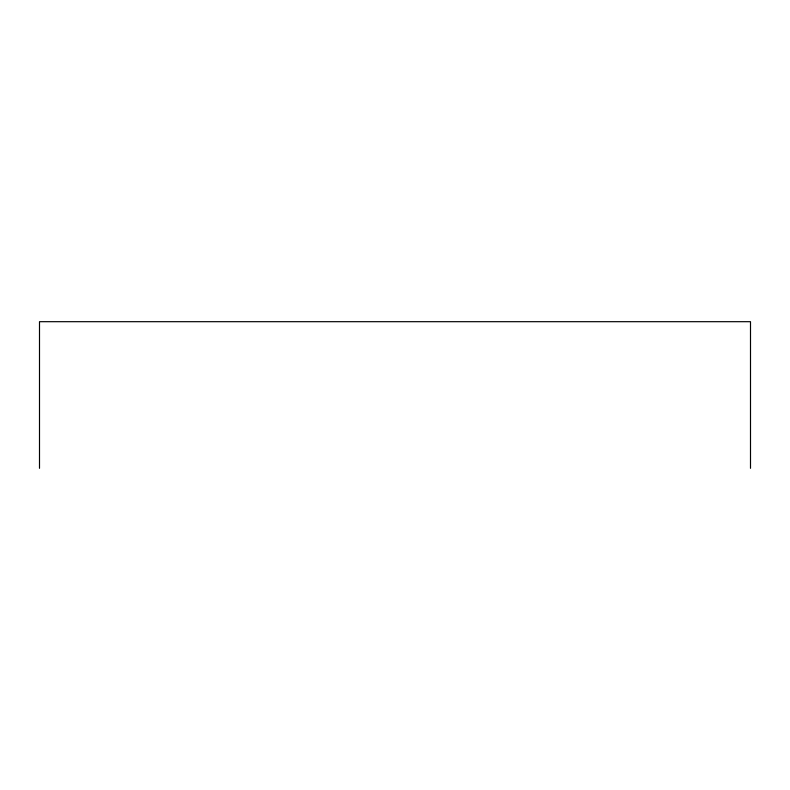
<?xml version="1.0" encoding="UTF-8"?>
<svg xmlns="http://www.w3.org/2000/svg" width="790" height="790" viewBox="0 0 790 790"><rect width="100%" height="100%" fill="white"/><g stroke="black" fill="none" stroke-linecap="round" stroke-linejoin="round"><path stroke-width="1.19" d="M750.5 468.312L750.5 321.688L39.5 321.688L39.5 468.312"/></g></svg>
